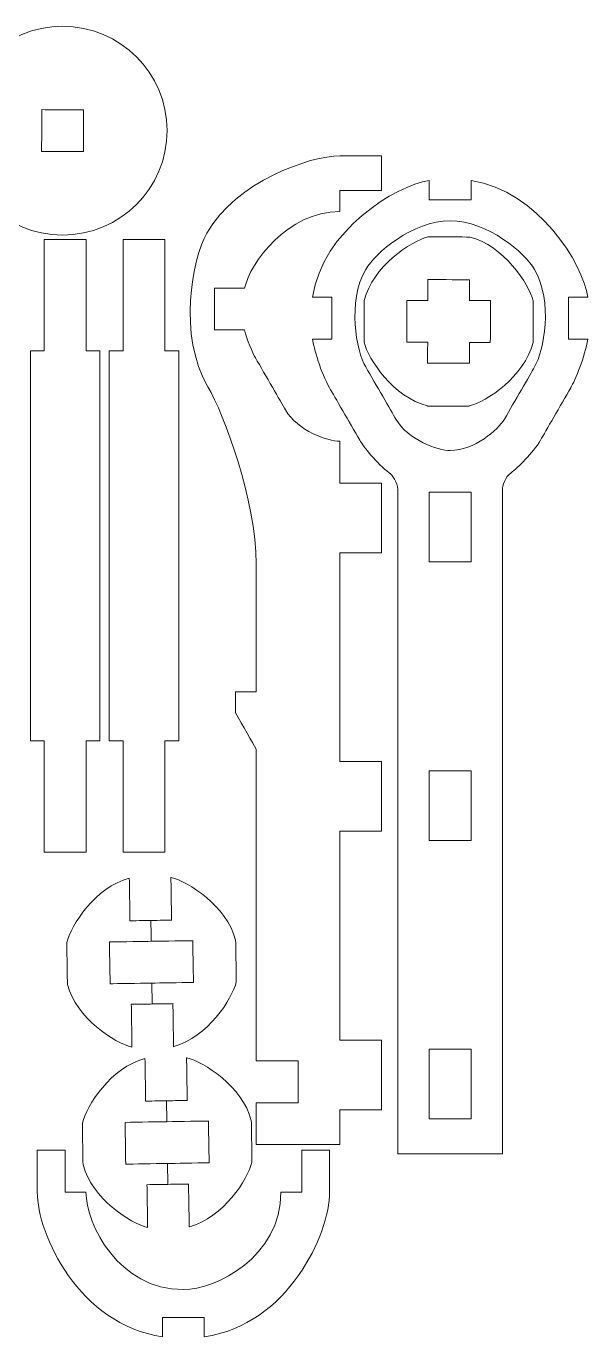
# Model space of a CAD drawing. Header units: millimetres. Extents: x -5059 to 5976, y -2595 to 3315.
# Drawn here: x 1789.7 to 1870.4, y -1572.8 to -1384.6 of the extents above; entities that cross this region are included whole.
import ezdxf

# ---------------------------------------------------------------- set-up
doc = ezdxf.new("R2010")
doc.units = ezdxf.units.MM
doc.header["$MEASUREMENT"] = 0
doc.layers.add('Layer 1', color=7, linetype='Continuous')

msp = doc.modelspace()

# ---------------------------------------------------------------- linework, layer by layer
at = {"layer": 'Layer 1', "color": 250, "lineweight": 9}
msp.add_ellipse((1794.9129, -1399.6024), major_axis=(0, 15), ratio=1, dxfattribs=at)
at = {"layer": 'Layer 1', "color": 18, "lineweight": 9}
for points in [[(1791.9288, -1396.5866), (1791.9183, -1398.5867), (1791.9025, -1401.5866), (1791.8972, -1402.5866)], [(1797.9288, -1396.6183), (1795.9288, -1396.6078), (1792.9288, -1396.5919), (1791.9288, -1396.5866)], [(1797.8971, -1402.6182), (1797.9076, -1400.6183), (1797.9235, -1397.6183), (1797.9288, -1396.6183)], [(1791.8972, -1402.5866), (1793.8972, -1402.5971), (1796.897, -1402.613), (1797.8971, -1402.6182)], [(1834.727, -1403.2152), (1836.727, -1403.2152), (1839.727, -1403.2152), (1840.727, -1403.2152)], [(1840.727, -1403.2152), (1840.727, -1404.8819), (1840.727, -1407.3819), (1840.727, -1408.2152)], [(1830.8036, -1423.5406), (1832.2767, -1413.8312), (1842.7226, -1407.5034), (1847.5773, -1406.7669)], [(1847.5773, -1406.7669), (1847.5773, -1407.6915), (1847.5773, -1409.0783), (1847.5773, -1409.5406)], [(1853.5773, -1409.5406), (1853.5773, -1408.616), (1853.5773, -1407.2292), (1853.5773, -1406.7669)], [(1853.5773, -1406.7669), (1863.2867, -1408.24), (1869.6145, -1418.6859), (1870.351, -1423.5406)], [(1840.727, -1408.2152), (1838.727, -1408.2152), (1835.727, -1408.2152), (1834.727, -1408.2152)], [(1834.727, -1408.2152), (1834.727, -1409.2152), (1834.727, -1410.7152), (1834.727, -1411.2152)], [(1847.5773, -1409.5406), (1849.5773, -1409.5406), (1852.5773, -1409.5406), (1853.5773, -1409.5406)], [(1834.727, -1411.2152), (1827.2193, -1411.2152), (1821.8567, -1418.5486), (1821.0523, -1422.2152)], [(1798.2806, -1415.2211), (1796.2806, -1415.2211), (1793.2806, -1415.2211), (1792.2806, -1415.2211)], [(1792.2806, -1415.2211), (1792.2806, -1420.5545), (1792.2806, -1428.5545), (1792.2806, -1431.2211)], [(1798.2806, -1431.2211), (1798.2806, -1425.8878), (1798.2806, -1417.8878), (1798.2806, -1415.2211)], [(1809.5932, -1415.2468), (1807.5932, -1415.2468), (1804.5932, -1415.2468), (1803.5932, -1415.2468)], [(1803.5932, -1415.2468), (1803.5932, -1420.5802), (1803.5932, -1428.5802), (1803.5932, -1431.2468)], [(1809.5932, -1431.2468), (1809.5932, -1425.9135), (1809.5932, -1417.9135), (1809.5932, -1415.2468)], [(1838.2324, -1423.9732), (1839.4522, -1419.0937), (1844.9479, -1415.4595), (1847.3908, -1414.8623)], [(1847.3908, -1414.8623), (1849.3907, -1414.8675), (1852.3907, -1414.8753), (1853.3907, -1414.8778)], [(1853.3907, -1414.8778), (1858.2702, -1416.0976), (1861.9044, -1421.5933), (1862.5017, -1424.0361)], [(1847.3748, -1420.9969), (1847.3722, -1421.9969), (1847.3684, -1423.4968), (1847.367, -1423.9969)], [(1853.3748, -1421.0125), (1851.3748, -1421.0073), (1848.3748, -1420.9995), (1847.3748, -1420.9969)], [(1853.3671, -1424.0124), (1853.3696, -1423.0125), (1853.3736, -1421.5124), (1853.3748, -1421.0125)], [(1821.0523, -1422.2152), (1819.6105, -1422.2152), (1817.4479, -1422.2152), (1816.727, -1422.2152)], [(1816.727, -1422.2152), (1816.727, -1424.2152), (1816.727, -1427.2152), (1816.727, -1428.2152)], [(1833.5773, -1423.5406), (1832.6528, -1423.5406), (1831.2659, -1423.5406), (1830.8036, -1423.5406)], [(1833.5773, -1429.5406), (1833.5773, -1427.5406), (1833.5773, -1424.5406), (1833.5773, -1423.5406)], [(1838.2168, -1429.9731), (1838.222, -1427.9731), (1838.2298, -1424.9732), (1838.2324, -1423.9732)], [(1844.3671, -1423.9891), (1844.3619, -1425.9891), (1844.3541, -1428.9891), (1844.3515, -1429.989)], [(1847.367, -1423.9969), (1846.3671, -1423.9943), (1844.867, -1423.9904), (1844.3671, -1423.9891)], [(1847.367, -1423.9969), (1847.3661, -1424.004), (1847.3647, -1424.0149), (1847.3642, -1424.0185)], [(1853.3671, -1424.0124), (1853.3661, -1424.0196), (1853.3647, -1424.0304), (1853.3642, -1424.0341)], [(1856.367, -1424.0202), (1855.367, -1424.0176), (1853.867, -1424.0137), (1853.3671, -1424.0124)], [(1856.3515, -1430.0201), (1856.3567, -1428.0202), (1856.3644, -1425.0202), (1856.367, -1424.0202)], [(1862.5017, -1424.0361), (1862.4965, -1426.0361), (1862.4887, -1429.036), (1862.4861, -1430.036)], [(1870.351, -1423.5406), (1869.4265, -1423.5406), (1868.0396, -1423.5406), (1867.5773, -1423.5406)], [(1867.5773, -1423.5406), (1867.5773, -1425.5406), (1867.5773, -1428.5406), (1867.5773, -1429.5406)], [(1816.727, -1428.2152), (1818.1688, -1428.2152), (1820.3314, -1428.2152), (1821.0523, -1428.2152)], [(1821.0523, -1428.2152), (1821.3623, -1429.6287), (1822.2409, -1431.5886), (1822.6027, -1432.2152)], [(1833.2568, -1436.5406), (1831.9988, -1434.3616), (1830.9923, -1430.7844), (1830.8036, -1429.5406)], [(1830.8036, -1429.5406), (1831.7282, -1429.5406), (1833.115, -1429.5406), (1833.5773, -1429.5406)], [(1847.3278, -1439.1313), (1842.4483, -1437.9116), (1838.8141, -1432.416), (1838.2168, -1429.9731)], [(1844.3515, -1429.989), (1845.3515, -1429.9916), (1846.8515, -1429.9955), (1847.3515, -1429.9968)], [(1847.3515, -1429.9968), (1847.3489, -1430.9968), (1847.345, -1432.4968), (1847.3438, -1432.9968)], [(1862.4861, -1430.036), (1861.2664, -1434.9156), (1855.7707, -1438.5498), (1853.3278, -1439.1469)], [(1853.3437, -1433.0123), (1853.3463, -1432.0123), (1853.3501, -1430.5124), (1853.3515, -1430.0123)], [(1853.3515, -1430.0123), (1854.3515, -1430.015), (1855.8515, -1430.0188), (1856.3515, -1430.0201)], [(1867.5773, -1429.5406), (1868.5019, -1429.5406), (1869.8888, -1429.5406), (1870.351, -1429.5406)], [(1870.351, -1429.5406), (1869.9736, -1432.0282), (1868.5269, -1435.4511), (1867.8978, -1436.5406)], [(1790.2806, -1431.2211), (1790.2806, -1449.8878), (1790.2806, -1477.8878), (1790.2806, -1487.2211)], [(1792.2806, -1431.2211), (1791.6139, -1431.2211), (1790.6139, -1431.2211), (1790.2806, -1431.2211)], [(1800.2806, -1431.2211), (1799.6139, -1431.2211), (1798.6139, -1431.2211), (1798.2806, -1431.2211)], [(1800.2806, -1487.2211), (1800.2806, -1468.5545), (1800.2806, -1440.5545), (1800.2806, -1431.2211)], [(1801.5932, -1431.2468), (1801.5932, -1449.9135), (1801.5932, -1477.9135), (1801.5932, -1487.2468)], [(1803.5932, -1431.2468), (1802.9265, -1431.2468), (1801.9265, -1431.2468), (1801.5932, -1431.2468)], [(1811.5932, -1431.2468), (1810.9265, -1431.2468), (1809.9265, -1431.2468), (1809.5932, -1431.2468)], [(1811.5932, -1487.2468), (1811.5932, -1468.5802), (1811.5932, -1440.5802), (1811.5932, -1431.2468)], [(1822.6027, -1432.2152), (1824.0461, -1434.7152), (1826.2111, -1438.4652), (1826.9328, -1439.7152)], [(1838.453, -1433.5406), (1839.8963, -1436.0406), (1842.0614, -1439.7906), (1842.7831, -1441.0406)], [(1847.3438, -1432.9968), (1849.3437, -1433.0019), (1852.3437, -1433.0097), (1853.3437, -1433.0123)], [(1858.3716, -1441.0406), (1859.8149, -1438.5406), (1861.98, -1434.7906), (1862.7017, -1433.5406)], [(1822.727, -1461.8212), (1822.727, -1452.7153), (1818.0974, -1440.321), (1815.7826, -1436.4004)], [(1837.5869, -1444.0406), (1836.1436, -1441.5406), (1833.9785, -1437.7906), (1833.2568, -1436.5406)], [(1867.8978, -1436.5406), (1866.4545, -1439.0406), (1864.2894, -1442.7906), (1863.5677, -1444.0406)], [(1826.9328, -1439.7152), (1828.6649, -1442.7152), (1832.995, -1444.2152), (1834.727, -1444.2152)], [(1847.3249, -1439.153), (1847.3259, -1439.1458), (1847.3273, -1439.135), (1847.3278, -1439.1313)], [(1847.3249, -1439.153), (1849.3249, -1439.1581), (1852.325, -1439.166), (1853.325, -1439.1685)], [(1853.325, -1439.1685), (1853.3259, -1439.1614), (1853.3273, -1439.1505), (1853.3278, -1439.1469)], [(1834.727, -1444.2152), (1834.727, -1446.2152), (1834.727, -1449.2152), (1834.727, -1450.2152)], [(1841.8273, -1448.7241), (1840.0775, -1447.4674), (1838.1255, -1444.9734), (1837.5869, -1444.0406)], [(1863.5677, -1444.0406), (1862.4906, -1445.9063), (1860.2022, -1448.0958), (1859.3273, -1448.7241)], [(1843.0773, -1451.1608), (1843.0773, -1450.1348), (1842.244, -1449.0233), (1841.8273, -1448.7241)], [(1859.3273, -1448.7241), (1858.494, -1449.3226), (1858.0773, -1450.6478), (1858.0773, -1451.1608)], [(1834.727, -1450.2152), (1836.727, -1450.2152), (1839.727, -1450.2152), (1840.727, -1450.2152)], [(1840.727, -1450.2152), (1840.727, -1453.5486), (1840.727, -1458.5486), (1840.727, -1460.2152)], [(1843.0773, -1546.5406), (1843.0773, -1514.7473), (1843.0773, -1467.0574), (1843.0773, -1451.1608)], [(1858.0773, -1451.1608), (1858.0773, -1482.9541), (1858.0773, -1530.644), (1858.0773, -1546.5406)], [(1853.5773, -1451.5406), (1851.5773, -1451.5406), (1848.5773, -1451.5406), (1847.5773, -1451.5406)], [(1847.5773, -1451.5406), (1847.5773, -1454.8739), (1847.5773, -1459.8739), (1847.5773, -1461.5406)], [(1853.5773, -1461.5406), (1853.5773, -1458.2073), (1853.5773, -1453.2073), (1853.5773, -1451.5406)], [(1840.727, -1460.2152), (1838.727, -1460.2152), (1835.727, -1460.2152), (1834.727, -1460.2152)], [(1834.727, -1460.2152), (1834.727, -1470.2152), (1834.727, -1485.2152), (1834.727, -1490.2152)], [(1822.727, -1480.2152), (1822.727, -1474.0839), (1822.727, -1464.8869), (1822.727, -1461.8212)], [(1847.5773, -1461.5406), (1849.5773, -1461.5406), (1852.5773, -1461.5406), (1853.5773, -1461.5406)], [(1822.727, -1480.2152), (1821.727, -1480.2152), (1820.227, -1480.2152), (1819.727, -1480.2152)], [(1819.727, -1480.2152), (1819.727, -1481.2152), (1819.727, -1482.7152), (1819.727, -1483.2152)], [(1819.727, -1483.2152), (1820.727, -1484.9473), (1822.227, -1487.5453), (1822.727, -1488.4114)], [(1790.2806, -1487.2211), (1790.9472, -1487.2211), (1791.9472, -1487.2211), (1792.2806, -1487.2211)], [(1792.2806, -1487.2211), (1792.2806, -1492.5545), (1792.2806, -1500.5545), (1792.2806, -1503.2211)], [(1798.2806, -1503.2211), (1798.2806, -1497.8878), (1798.2806, -1489.8878), (1798.2806, -1487.2211)], [(1798.2806, -1487.2211), (1798.9472, -1487.2211), (1799.9472, -1487.2211), (1800.2806, -1487.2211)], [(1801.5932, -1487.2468), (1802.2599, -1487.2468), (1803.2599, -1487.2468), (1803.5932, -1487.2468)], [(1803.5932, -1487.2468), (1803.5932, -1492.5802), (1803.5932, -1500.5802), (1803.5932, -1503.2468)], [(1809.5932, -1503.2468), (1809.5932, -1497.9135), (1809.5932, -1489.9135), (1809.5932, -1487.2468)], [(1809.5932, -1487.2468), (1810.2599, -1487.2468), (1811.2599, -1487.2468), (1811.5932, -1487.2468)], [(1822.727, -1533.2152), (1822.727, -1518.2806), (1822.727, -1495.8787), (1822.727, -1488.4114)], [(1834.727, -1490.2152), (1836.727, -1490.2152), (1839.727, -1490.2152), (1840.727, -1490.2152)], [(1840.727, -1490.2152), (1840.727, -1493.5486), (1840.727, -1498.5486), (1840.727, -1500.2152)], [(1853.5773, -1491.5406), (1851.5773, -1491.5406), (1848.5773, -1491.5406), (1847.5773, -1491.5406)], [(1847.5773, -1491.5406), (1847.5773, -1494.8739), (1847.5773, -1499.8739), (1847.5773, -1501.5406)], [(1853.5773, -1501.5406), (1853.5773, -1498.2073), (1853.5773, -1493.2073), (1853.5773, -1491.5406)], [(1840.727, -1500.2152), (1838.727, -1500.2152), (1835.727, -1500.2152), (1834.727, -1500.2152)], [(1834.727, -1500.2152), (1834.727, -1510.2152), (1834.727, -1525.2152), (1834.727, -1530.2152)], [(1847.5773, -1501.5406), (1849.5773, -1501.5406), (1852.5773, -1501.5406), (1853.5773, -1501.5406)], [(1792.2806, -1503.2211), (1794.2806, -1503.2211), (1797.2806, -1503.2211), (1798.2806, -1503.2211)], [(1803.5932, -1503.2468), (1805.5932, -1503.2468), (1808.5932, -1503.2468), (1809.5932, -1503.2468)], [(1804.4943, -1506.9478), (1799.6312, -1508.2315), (1796.0694, -1513.7745), (1795.5043, -1516.2249)], [(1804.5906, -1513.0818), (1804.5585, -1511.0371), (1804.5103, -1507.9701), (1804.4943, -1506.9478)], [(1810.5639, -1512.9815), (1810.5317, -1510.9368), (1810.4835, -1507.8699), (1810.4675, -1506.8476)], [(1810.4935, -1506.8536), (1810.4848, -1506.8516), (1810.4719, -1506.8486), (1810.4675, -1506.8476)], [(1819.7703, -1515.8435), (1818.4868, -1510.9804), (1812.9439, -1507.4187), (1810.4935, -1506.8536)], [(1807.5902, -1513.0346), (1806.5904, -1513.0503), (1805.0906, -1513.0738), (1804.5906, -1513.0818)], [(1810.5898, -1512.9874), (1809.59, -1513.0031), (1808.0902, -1513.0268), (1807.5902, -1513.0346)], [(1807.5902, -1513.0346), (1807.6059, -1514.0334), (1807.6294, -1515.5316), (1807.6373, -1516.031)], [(1795.4784, -1516.2189), (1795.487, -1516.2209), (1795.5, -1516.2239), (1795.5043, -1516.2249)], [(1795.5043, -1516.2249), (1795.5357, -1518.2247), (1795.5829, -1521.2243), (1795.5986, -1522.2242)], [(1801.6381, -1516.1286), (1803.6379, -1516.0971), (1806.6375, -1516.0499), (1807.6374, -1516.0342)], [(1801.7324, -1522.1278), (1801.701, -1520.128), (1801.6539, -1517.1284), (1801.6381, -1516.1286)], [(1807.6374, -1516.0342), (1809.6371, -1516.0028), (1812.6366, -1515.9557), (1813.6366, -1515.94)], [(1813.7049, -1521.9332), (1813.6735, -1519.9335), (1813.6263, -1516.9339), (1813.6106, -1515.9339)], [(1819.8647, -1521.8428), (1819.8332, -1519.843), (1819.7861, -1516.8434), (1819.7703, -1515.8435)], [(1795.5726, -1522.2182), (1795.5813, -1522.2202), (1795.5942, -1522.2232), (1795.5986, -1522.2242)], [(1795.5986, -1522.2242), (1796.8822, -1527.0872), (1802.425, -1530.649), (1804.8756, -1531.2141)], [(1807.7316, -1522.0335), (1805.7319, -1522.0649), (1802.7323, -1522.1121), (1801.7324, -1522.1278)], [(1813.7308, -1521.9392), (1811.7311, -1521.9706), (1808.7315, -1522.0178), (1807.7316, -1522.0335)], [(1807.7316, -1522.0335), (1807.7473, -1523.0323), (1807.7708, -1524.5305), (1807.7787, -1525.0299)], [(1810.8748, -1531.1199), (1815.7377, -1529.8362), (1819.2996, -1524.2932), (1819.8647, -1521.8428)], [(1804.7791, -1525.0803), (1805.779, -1525.0646), (1807.2788, -1525.0409), (1807.7787, -1525.0331)], [(1804.8756, -1531.2141), (1804.8434, -1529.1695), (1804.7952, -1526.1026), (1804.7791, -1525.0803)], [(1807.7787, -1525.0331), (1808.7786, -1525.0174), (1810.2784, -1524.9939), (1810.7783, -1524.9859)], [(1810.8488, -1531.1139), (1810.8167, -1529.0692), (1810.7685, -1526.0023), (1810.7525, -1524.98)], [(1834.727, -1530.2152), (1836.727, -1530.2152), (1839.727, -1530.2152), (1840.727, -1530.2152)], [(1840.727, -1530.2152), (1840.727, -1533.5486), (1840.727, -1538.5486), (1840.727, -1540.2152)], [(1810.8716, -1531.1192), (1810.864, -1531.1174), (1810.8526, -1531.1147), (1810.8488, -1531.1139)], [(1853.5773, -1531.5406), (1851.5773, -1531.5406), (1848.5773, -1531.5406), (1847.5773, -1531.5406)], [(1847.5773, -1531.5406), (1847.5773, -1534.8739), (1847.5773, -1539.8739), (1847.5773, -1541.5406)], [(1853.5773, -1541.5406), (1853.5773, -1538.2073), (1853.5773, -1533.2073), (1853.5773, -1531.5406)], [(1806.7427, -1532.8511), (1801.8796, -1534.1348), (1798.3178, -1539.6778), (1797.7527, -1542.1282)], [(1806.839, -1538.9851), (1806.8069, -1536.9404), (1806.7587, -1533.8734), (1806.7427, -1532.8511)], [(1812.8123, -1538.8848), (1812.7801, -1536.8401), (1812.7319, -1533.7732), (1812.7159, -1532.7509)], [(1812.7419, -1532.7569), (1812.7332, -1532.7549), (1812.7203, -1532.7519), (1812.7159, -1532.7509)], [(1822.0187, -1541.7468), (1820.7352, -1536.8837), (1815.1923, -1533.322), (1812.7419, -1532.7569)], [(1828.727, -1533.2152), (1826.727, -1533.2152), (1823.727, -1533.2152), (1822.727, -1533.2152)], [(1828.727, -1539.2152), (1828.727, -1537.2152), (1828.727, -1534.2152), (1828.727, -1533.2152)], [(1809.8386, -1538.9379), (1808.8388, -1538.9536), (1807.339, -1538.9771), (1806.839, -1538.9851)], [(1812.8382, -1538.8907), (1811.8384, -1538.9064), (1810.3386, -1538.9301), (1809.8386, -1538.9379)], [(1809.8386, -1538.9379), (1809.8543, -1539.9367), (1809.8778, -1541.4349), (1809.8857, -1541.9343)], [(1822.727, -1545.2152), (1822.727, -1543.2152), (1822.727, -1540.2152), (1822.727, -1539.2152)], [(1822.727, -1539.2152), (1824.727, -1539.2152), (1827.727, -1539.2152), (1828.727, -1539.2152)], [(1840.727, -1540.2152), (1838.727, -1540.2152), (1835.727, -1540.2152), (1834.727, -1540.2152)], [(1834.727, -1540.2152), (1834.727, -1541.8819), (1834.727, -1544.3819), (1834.727, -1545.2152)], [(1847.5773, -1541.5406), (1849.5773, -1541.5406), (1852.5773, -1541.5406), (1853.5773, -1541.5406)], [(1797.7268, -1542.1222), (1797.7354, -1542.1242), (1797.7484, -1542.1272), (1797.7527, -1542.1282)], [(1797.7527, -1542.1282), (1797.7841, -1544.128), (1797.8313, -1547.1276), (1797.847, -1548.1275)], [(1803.8865, -1542.0319), (1805.8863, -1542.0004), (1808.8859, -1541.9532), (1809.8858, -1541.9375)], [(1803.9808, -1548.0311), (1803.9494, -1546.0313), (1803.9023, -1543.0317), (1803.8865, -1542.0319)], [(1809.8858, -1541.9375), (1811.8855, -1541.9061), (1814.885, -1541.859), (1815.885, -1541.8433)], [(1815.9533, -1547.8365), (1815.9219, -1545.8368), (1815.8747, -1542.8372), (1815.859, -1541.8372)], [(1822.1131, -1547.7461), (1822.0816, -1545.7463), (1822.0345, -1542.7467), (1822.0187, -1541.7468)], [(1834.727, -1545.2152), (1830.727, -1545.2152), (1824.727, -1545.2152), (1822.727, -1545.2152)], [(1791.2696, -1546.0458), (1792.6029, -1546.0458), (1794.6029, -1546.0458), (1795.2696, -1546.0458)], [(1791.2696, -1552.0458), (1791.2696, -1550.0458), (1791.2696, -1547.0458), (1791.2696, -1546.0458)], [(1795.2696, -1546.0458), (1795.2696, -1548.0458), (1795.2696, -1551.0458), (1795.2696, -1552.0458)], [(1833.2696, -1546.0458), (1831.9362, -1546.0458), (1829.9362, -1546.0458), (1829.2696, -1546.0458)], [(1829.2696, -1546.0458), (1829.2696, -1548.0458), (1829.2696, -1551.0458), (1829.2696, -1552.0458)], [(1833.2696, -1552.0458), (1833.2696, -1550.0458), (1833.2696, -1547.0458), (1833.2696, -1546.0458)], [(1858.0773, -1546.5406), (1853.0773, -1546.5406), (1845.5773, -1546.5406), (1843.0773, -1546.5406)], [(1797.821, -1548.1215), (1797.8297, -1548.1235), (1797.8426, -1548.1265), (1797.847, -1548.1275)], [(1797.847, -1548.1275), (1799.1306, -1552.9905), (1804.6734, -1556.5523), (1807.124, -1557.1174)], [(1809.98, -1547.9368), (1807.9803, -1547.9682), (1804.9807, -1548.0154), (1803.9808, -1548.0311)], [(1815.9792, -1547.8425), (1813.9795, -1547.8739), (1810.9799, -1547.9211), (1809.98, -1547.9368)], [(1809.98, -1547.9368), (1809.9957, -1548.9356), (1810.0192, -1550.4338), (1810.0271, -1550.9332)], [(1813.1232, -1557.0232), (1817.9861, -1555.7395), (1821.548, -1550.1965), (1822.1131, -1547.7461)], [(1807.0275, -1550.9836), (1808.0274, -1550.9679), (1809.5272, -1550.9442), (1810.0271, -1550.9364)], [(1807.124, -1557.1174), (1807.0918, -1555.0728), (1807.0436, -1552.0059), (1807.0275, -1550.9836)], [(1810.0271, -1550.9364), (1811.027, -1550.9207), (1812.5268, -1550.8972), (1813.0267, -1550.8892)], [(1813.0972, -1557.0172), (1813.0651, -1554.9725), (1813.0169, -1551.9056), (1813.0009, -1550.8833)], [(1809.2696, -1572.8304), (1797.2696, -1571.0983), (1791.2696, -1558.108), (1791.2696, -1552.0458)], [(1795.2696, -1552.0458), (1796.2696, -1552.0458), (1797.7696, -1552.0458), (1798.2696, -1552.0458)], [(1815.2696, -1572.8304), (1827.2696, -1571.0983), (1833.2696, -1558.108), (1833.2696, -1552.0458)], [(1829.2696, -1552.0458), (1828.2696, -1552.0458), (1826.7696, -1552.0458), (1826.2696, -1552.0458)], [(1813.12, -1557.0225), (1813.1124, -1557.0207), (1813.101, -1557.018), (1813.0972, -1557.0172)], [(1809.2696, -1570.0458), (1809.2696, -1570.974), (1809.2696, -1572.3663), (1809.2696, -1572.8304)], [(1809.2696, -1570.0458), (1811.2696, -1570.0458), (1814.2696, -1570.0458), (1815.2696, -1570.0458)], [(1815.2696, -1570.0458), (1815.2696, -1570.974), (1815.2696, -1572.3663), (1815.2696, -1572.8304)]]:
    msp.add_open_spline(points, degree=3, dxfattribs=at)
for points in [[(1815.7826, -1436.4004), (1811.4532, -1429.0676), (1813.5102, -1418.0059), (1815.6211, -1414.3082), (1815.6211, -1414.3082), (1819.8429, -1406.9129), (1830.4693, -1403.2152), (1834.727, -1403.2152)], [(1850.5773, -1412.5406), (1845.1887, -1412.5406), (1839.8001, -1417.2073), (1838.453, -1419.5406), (1838.453, -1419.5406), (1835.7587, -1424.2073), (1837.1058, -1431.2073), (1838.453, -1433.5406)], [(1850.5773, -1412.5406), (1855.9659, -1412.5406), (1861.3545, -1417.2073), (1862.7017, -1419.5406), (1862.7017, -1419.5406), (1865.396, -1424.2073), (1864.0488, -1431.2073), (1862.7017, -1433.5406)], [(1842.7831, -1441.0406), (1844.5152, -1444.0406), (1848.8453, -1445.5406), (1850.5773, -1445.5406), (1850.5773, -1445.5406), (1854.0414, -1445.5406), (1857.5055, -1442.5406), (1858.3716, -1441.0406)], [(1826.2696, -1552.0458), (1826.2696, -1561.3791), (1816.9362, -1566.0458), (1812.2696, -1566.0458), (1812.2696, -1566.0458), (1802.9362, -1566.0458), (1798.2696, -1556.7125), (1798.2696, -1552.0458)]]:
    msp.add_open_spline(points, degree=3, knots=[0, 0, 0, 0, 0.33333333, 0.33333333, 0.33333333, 0.33333333, 1, 1, 1, 1], dxfattribs=at)

doc.saveas('drawing.dxf')
